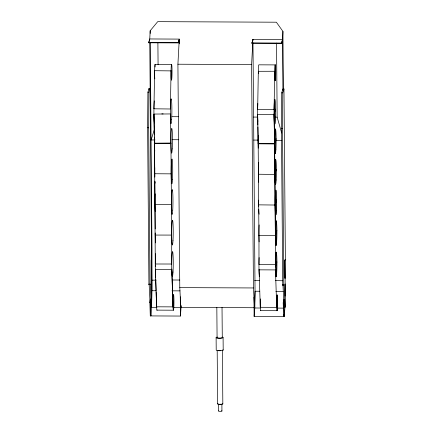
<?xml version="1.0" encoding="UTF-8"?>
<svg xmlns="http://www.w3.org/2000/svg" width="433" height="433" viewBox="0 0 433 433"><rect width="100%" height="100%" fill="white"/><g stroke="black" fill="none" stroke-linecap="round" stroke-linejoin="round"><path stroke-width="0.65" d="M171.663 64.414A7.994 0.503 -89.7 0 0 171.051 74.909A7.994 0.503 -89.7 0 0 171.89 77.491A7.994 0.503 -89.7 0 0 171.663 64.414L155.247 64.338A7.994 0.503 -89.7 0 0 154.635 70.703L154.619 73.821A7.994 0.503 -89.7 0 0 154.814 78.876M274.019 114.215L274.04 109.37A12.416 0.779 -89.7 0 1 275.269 101.3A12.416 0.779 -89.7 0 1 275.182 121.949A12.416 0.779 -89.7 0 1 274.019 114.215L275.567 109.154M274.728 74.389L274.744 71.266A7.994 0.503 -89.7 0 1 275.534 66.07A7.994 0.503 -89.7 0 1 275.48 79.369A7.994 0.503 -89.7 0 1 274.728 74.389L275.724 71.131M147.615 127.789L147.897 92.202L149.082 88.321L150.143 88.327L148.957 92.207L148.681 127.795L149.986 284.578L148.925 284.573L147.615 127.789L148.681 127.795M285.12 307.165L283.999 284.568L283.804 285.212L282.744 285.206L281.434 128.417L281.715 92.83L282.901 88.954L283.961 88.96L285.385 259.589L284.99 260.877L285.369 306.358L285.12 307.165L284.665 307.159L284.302 299.815L283.696 299.815L283.204 302.905L283.658 316.545L283.821 314.602M283.804 285.212L282.5 128.422L282.776 92.835L283.961 88.96M181.173 305.628L180.437 316.058L150.294 315.917L149.845 302.277L150.332 299.181L150.938 299.187L150.451 302.277L150.901 315.922C152.589 293.628 151.837 271.215 151.988 248.878L150.273 42.905M284.99 306.791L284.265 316.55L254.122 316.404L254.826 307.987L255.048 291.225L252.98 42.824M285.13 296.064L285.13 283.929M171.084 70.893L154.635 70.703L153.931 108.802A12.416 0.779 -89.7 0 1 154.294 100.857M171.051 70.779L170.38 108.997L153.931 108.802L153.91 113.646A12.416 0.779 -89.7 0 0 154.386 122.912M258.328 71.191L257.657 109.408L274.073 109.484L274.744 71.266L258.36 71.304M259.746 291.252L255.048 291.225L254.534 307.728L180.848 307.376L180.891 306.061M283.409 88.7L282.928 31.398L276.368 22.207L157.72 21.65L150.175 30.77L149.737 39.322L148.676 42.786L178.212 42.921L179.267 39.1L149.731 38.959L148.676 42.786M180.848 307.376L179.776 287.609L177.914 64.219L179.267 39.1L178.212 42.921M254.534 307.728L253.457 287.956L251.595 64.571L252.775 42.753M252.877 40.772L252.953 39.446L282.489 39.587L282.928 31.398M150.294 315.917L150.457 313.974M173.011 306.878L171.777 269.147L173.011 306.878L156.6 306.802L155.36 269.072L155.658 277.764M156.6 306.802L156.129 291.804M276.736 307.084L276.703 307.365L260.293 307.289L260.32 307.008M284.265 316.55L283.81 302.905L284.302 299.815M170.927 143.123L154.478 143.236L154.397 137.077M274.587 143.805L274.057 114.431L274.587 143.805L258.171 143.724L257.646 114.355L257.846 124.964M258.171 143.724L257.884 126.956M171.733 264.022L155.285 263.995L154.478 143.269L154.868 141.97M154.77 173.741L171.187 173.855M155.025 204.36L171.441 204.441M155.631 233.793L155.247 235.059L171.695 235.081L171.701 264.07M151.566 258.956L151.171 260.249L151.301 306.532L150.181 283.934L149.986 284.578M148.925 284.573L149.12 283.929L150.045 302.537M155.274 266.419L155.658 265.153M171.695 235.027L170.927 143.236L154.478 143.269M251.898 43.273L252.953 39.446L251.898 43.273L281.434 43.408L282.489 39.95M281.434 43.408L282.489 39.587L282.911 90.302M258.463 174.234L274.841 174.45L276.389 169.363M274.587 143.832L258.171 143.756L258.939 235.547L275.356 235.622L274.587 143.832L276.135 138.744M258.718 204.852L275.101 205.036L276.644 199.981M258.972 235.438L258.977 264.487L275.426 264.509M276.898 230.567L275.356 235.622L275.393 264.563M275.383 266.982L276.931 261.927M276.644 304.464L277.64 301.211M282.744 285.206L282.938 284.562L283.794 301.817M154.294 129.884L151.085 139.983L155.014 139.929M152.086 280.162L156.14 280.129M148.676 42.423L178.212 42.558M251.892 42.905L281.428 43.046M177.914 64.219L251.595 64.571M275.356 64.901L258.939 64.826A7.994 0.503 -89.7 0 0 258.312 73.697M147.897 92.202L148.957 92.207M281.715 92.83L282.776 92.835M161.828 113.901L163.144 113.906M257.613 114.545L274.024 114.626M171.993 116.683L178.737 116.715M253.565 117.067L257.608 117.089M275.139 117.17L277.158 117.181L281.672 133.012M281.434 128.417L282.5 128.422M172.069 139.697L178.807 139.729M253.651 140.081L258.377 140.103M284.925 259.584L285.385 259.589M284.53 260.877L284.99 260.877M155.333 269.353L171.749 269.429M172.361 279.994L179.776 280.027M254.62 280.378L259.34 280.4M179.776 287.609L253.457 287.956M155.858 290.76L151.831 290.738L149.758 42.337M171.966 290.835L180.025 290.873M275.859 291.328L283.242 291.36M149.845 302.277L150.451 302.277M283.204 302.905L283.81 302.905M284.909 306.358L285.369 306.358M151.61 307.5L156.979 307.527M173.086 307.603L181.146 307.641M254.826 307.987L260.195 308.015M277.65 308.096L283.691 308.123M156.908 310.125L173.319 310.201M260.601 310.613L277.012 310.694M275.458 280.622L282.836 280.752M275.81 140.416L281.834 140.563M150.332 299.181L150.43 301.189M276.703 307.365L275.469 269.635L275.442 269.916L259.026 269.84L259.053 269.559L260.293 307.289M155.701 279.101L156.086 290.467M170.894 143.312L170.364 113.944L153.921 114.058L154.478 143.236M153.964 114.528L154.359 135.085M284.93 260.26L285.087 278.522M276.541 43.089L277.158 117.181M275.161 64.934L275.291 80.587M277.077 295.008L277.212 310.667M275.258 129.115L275.464 153.428M275.518 159.734L275.718 184.047M275.772 190.352L275.973 214.665M276.027 220.938L276.227 245.251M276.054 252.298L276.254 276.611M274.69 99.53L274.895 123.843M274.619 143.724L275.388 235.514M253.96 297.179L254.122 316.404M223.092 337.583L223.195 350.048M222.026 307.446L222.281 337.578M222.833 403.919L222.383 350.043A2.603 0.53 -0.5 0 1 222.124 350.248M221.885 403.913L221.94 411.02M218.584 403.897L218.643 411.004M216.83 307.419L217.079 337.551A2.603 0.53 -0.5 0 0 220.029 338.086A2.603 0.53 -0.5 0 0 222.145 337.372M217.187 350.692L217.631 403.892M216.11 337.551L216.213 350.016A3.496 0.714 -0.5 0 0 220.175 350.735A3.496 0.714 -0.5 0 0 223.017 349.777M179.273 39.776L179.305 43.825M180.274 296.832L180.437 316.058M157.893 42.531L158.077 64.755M155.052 64.365L155.074 66.974M154.516 143.155L154.798 177.097M154.83 181.091L155.231 228.965M155.263 232.954L155.279 234.946M150.175 30.77L150.197 33.465M149.082 88.321L149.093 89.674M284.779 260.152L284.838 278.127M259.156 214.227A12.416 0.779 -89.7 0 1 258.782 209.42M258.701 206.297A12.416 0.779 -89.7 0 1 258.701 200.116M259.123 241.874A12.416 0.779 -89.7 0 1 259.161 224.922M257.862 121.532A12.416 0.779 -89.7 0 1 257.824 103.509M258.268 148.183A12.416 0.779 -89.7 0 1 258.279 135.583M258.728 182.196A12.416 0.779 -89.7 0 1 258.728 162.543M154.776 151.09A12.416 0.779 -89.7 0 1 154.527 137.05M155.209 183.121A12.416 0.779 -89.7 0 1 155.036 181.708M154.776 176.502A12.416 0.779 -89.7 0 1 154.781 167.668M155.214 211.353A12.416 0.779 -89.7 0 1 155.214 193.843M155.544 242.913A12.416 0.779 -89.7 0 1 155.241 233.252M222.226 337.074A3.496 0.714 -0.5 0 1 221.918 338.081A3.496 0.714 -0.5 0 1 216.976 338.059A3.496 0.714 -0.5 0 1 217.285 337.047M221.534 410.782A1.656 0.336 -0.5 0 1 221.539 411.226A1.656 0.336 -0.5 0 1 219.379 411.301A1.656 0.336 -0.5 0 1 218.806 410.879M220.77 404.222A1.656 0.336 -0.5 0 1 219.504 404.216M222.697 403.713A2.603 0.53 -0.5 0 1 220.072 404.438A2.603 0.53 -0.5 0 1 217.891 403.691M220.63 350.53A2.603 0.53 -0.5 0 1 218.638 350.519M155.571 274.273A12.416 0.779 -89.7 0 1 155.658 253.624M157.103 310.098A7.994 0.503 -89.7 0 1 156.546 304.502M260.796 310.585A7.994 0.503 -89.7 0 1 260.303 307.511A7.994 0.503 -89.7 0 1 260.309 298.905M259.54 276.579A12.416 0.779 -89.7 0 1 259.123 257.57M276.422 210.611A12.416 0.779 -89.7 0 0 276.075 190.309A12.416 0.779 -89.7 0 0 275.117 206.601A12.416 0.779 -89.7 0 0 276.422 210.611M276.676 241.197A12.416 0.779 -89.7 0 0 276.33 220.895A12.416 0.779 -89.7 0 0 275.372 237.192A12.416 0.779 -89.7 0 0 276.676 241.197M275.913 149.38A12.416 0.779 -89.7 0 0 275.561 129.077A12.416 0.779 -89.7 0 0 274.609 145.369A12.416 0.779 -89.7 0 0 275.913 149.38M276.167 179.993A12.416 0.779 -89.7 0 0 275.821 159.69A12.416 0.779 -89.7 0 0 274.863 175.987A12.416 0.779 -89.7 0 0 276.167 179.993M171.652 119.302A12.416 0.779 -89.7 0 0 171.3 98.995A12.416 0.779 -89.7 0 0 170.348 115.292A12.416 0.779 -89.7 0 0 171.652 119.302M172.22 148.887A12.416 0.779 -89.7 0 0 171.869 128.585A12.416 0.779 -89.7 0 0 170.916 144.876A12.416 0.779 -89.7 0 0 172.22 148.887M172.475 179.506A12.416 0.779 -89.7 0 0 172.128 159.203A12.416 0.779 -89.7 0 0 171.17 175.495A12.416 0.779 -89.7 0 0 172.475 179.506M172.729 210.124A12.416 0.779 -89.7 0 0 172.383 189.822A12.416 0.779 -89.7 0 0 171.425 206.113A12.416 0.779 -89.7 0 0 172.729 210.124M172.984 240.71A12.416 0.779 -89.7 0 0 172.637 220.408A12.416 0.779 -89.7 0 0 171.679 236.699A12.416 0.779 -89.7 0 0 172.984 240.71M173.016 272.07A12.416 0.779 -89.7 0 0 172.664 251.768A12.416 0.779 -89.7 0 0 171.712 268.059A12.416 0.779 -89.7 0 0 173.016 272.07M173.806 307.565A7.994 0.503 -89.7 0 0 173.584 294.494A7.994 0.503 -89.7 0 0 172.967 304.984A7.994 0.503 -89.7 0 0 173.806 307.565M277.499 308.058A7.994 0.503 -89.7 0 0 277.277 294.981A7.994 0.503 -89.7 0 0 276.66 305.476A7.994 0.503 -89.7 0 0 277.499 308.058M276.709 272.557A12.416 0.779 -89.7 0 0 276.357 252.255A12.416 0.779 -89.7 0 0 275.404 268.552A12.416 0.779 -89.7 0 0 276.709 272.557"/></g></svg>
